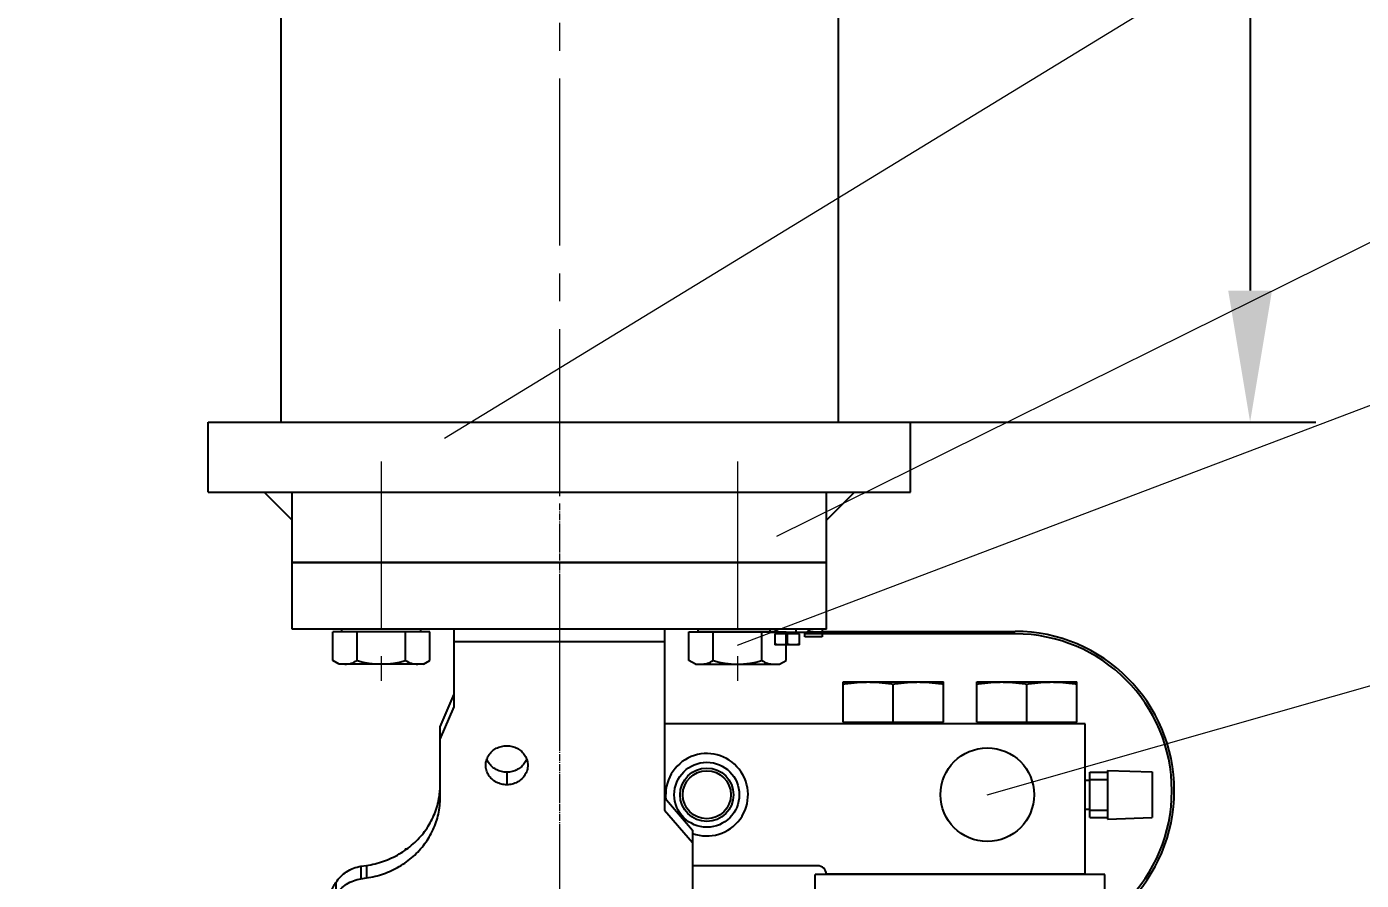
# Model space of a CAD drawing. Header units: inches. Extents: x -375 to 8535, y -477 to 12465.
# Drawn here: x 2405.2 to 2786, y 7918.6 to 8162 of the extents above; entities that cross this region are included whole.
import ezdxf

# ---------------------------------------------------------------- set-up
doc = ezdxf.new("R2010")
doc.units = ezdxf.units.IN
doc.header["$LTSCALE"] = 5
doc.linetypes.add('CENTER2', pattern=[28.575, 19.05, -3.175, 3.175, -3.175])
doc.layers.add('1轮廓实线层', color=7, linetype='Continuous')
doc.layers.add('6文字层', color=3, linetype='Continuous')
doc.layers.add('图层1', color=1, linetype='CENTER2', lineweight=13)
doc.layers.add('图层4', color=3, linetype='Continuous', lineweight=13)
doc.styles.add('HC_TEXTSTYLE', font='isocp', dxfattribs={"width": 0.667, "bigfont": 'hzfs'})
doc.styles.add('PC_TEXTSTYLE', font='isocp.shx', dxfattribs={"width": 0.8, "bigfont": 'hzfs.shx'})
doc.dimstyles.new('TH_GBDIM', dxfattribs={"dimscale": 15, "dimtxt": 3, "dimasz": 2.5, "dimexe": 1.25, "dimexo": 0, "dimgap": 0.8, "dimtad": 1, "dimdec": 0, "dimzin": 0, "dimdsep": 46, "dimtxsty": 'PC_TEXTSTYLE', "dimcen": 2.5, "dimclrd": 256, "dimclre": 256, "dimclrt": 3, "dimadec": 0, "dimazin": 0, "dimtfac": 0.714286, "dimtdec": 0, "dimtmove": 0, "dimatfit": 3, "dimfxl": 0, "dimtzin": 0, "dimlwd": -1, "dimlwe": -1, "dimarcsym": 0})

# ---------------------------------------------------------------- blocks, each defined once
blk = doc.blocks.new('*D1728')
at = {"layer": '1轮廓实线层', "color": 3}
for p, q in [((1824.2, 11560.72), (2945.1, 11560.72)), ((2926.35, 11523.22), (2926.35, 6264.8)), ((2687.2, 6227.3), (2945.1, 6227.3))]:
    blk.add_line(p, q, dxfattribs=at)
for points in [[(2932.6, 11523.22), (2920.1, 11523.22), (2926.35, 11560.72)], [(2920.1, 6264.8), (2932.6, 6264.8), (2926.35, 6227.3)]]:
    blk.add_solid(points, dxfattribs=at)
at = {"layer": 'Defpoints', "color": 0}
for p in [(1824.2, 11560.72), (2687.2, 6227.3), (2926.35, 6227.3)]:
    blk.add_point(p, dxfattribs=at)
at = {"layer": '1轮廓实线层', "color": 3, "insert": (2896.35, 8762.47), "char_height": 45, "attachment_point": 5, "rotation": 90, "style": 'PC_TEXTSTYLE'}
blk.add_mtext('～5335', dxfattribs=at)
blk = doc.blocks.new('CZ4.4')
for p, q in [((394.25, 1194.76), (394.25, 1213.81)), ((546.65, 1213.81), (394.25, 1213.81)), ((546.65, 1194.76), (546.65, 1213.81)), ((546.65, 1194.76), (394.25, 1194.76)), ((440.45, 1172.65), (440.45, 1194.76)), ((500.45, 1194.76), (500.45, 1143.16)), ((530.45, 1194.76), (530.45, 1193.76)), ((541.21, 1193.76), (530.45, 1193.76)), ((531.95, 1193.41), (531.95, 1190.26)), ((538.95, 1193.41), (531.95, 1193.41)), ((532.45, 1193.41), (532.45, 1193.76)), ((535.45, 1193.41), (535.45, 1190.41)), ((537.9, 1194.76), (537.9, 1193.76)), ((538.45, 1193.41), (538.45, 1193.76)), ((538.95, 1190.26), (538.95, 1193.41)), ((540.45, 1192.56), (540.45, 1193.76)), ((545.45, 1193.46), (540.45, 1193.46)), ((545.45, 1192.56), (540.45, 1192.56)), ((541.21, 1193.86), (541.21, 1193.76)), ((545.45, 1193.86), (541.21, 1193.86)), ((545.45, 1194.76), (545.45, 1192.56)), ((545.45, 1194.11), (600.45, 1194.11)), ((600.45, 1193.41), (545.45, 1193.41)), ((557.51, 1194.11), (557.51, 1193.41)), ((563.54, 1194.11), (563.54, 1193.41)), ((440.45, 1191.19), (500.45, 1191.19)), ((538.95, 1190.26), (531.95, 1190.26)), ((551.42, 1168.19), (551.42, 1179.69)), ((551.42, 1179.69), (579.99, 1179.69)), ((565.7, 1168.19), (565.7, 1179.09)), ((579.99, 1168.19), (579.99, 1179.69)), ((589.52, 1179.69), (618.09, 1179.69)), ((589.52, 1168.19), (589.52, 1179.69)), ((603.8, 1168.19), (603.8, 1179.09)), ((618.09, 1168.19), (618.09, 1179.69)), ((436.45, 1166.95), (440.45, 1176.22)), ((436.45, 1163.38), (440.45, 1172.65)), ((436.45, 1146.68), (436.45, 1166.95)), ((620.47, 1167.79), (500.45, 1167.79)), ((551.42, 1168.19), (579.99, 1168.19)), ((552.7, 1168.19), (552.7, 1167.79)), ((578.7, 1168.19), (578.7, 1167.79)), ((589.52, 1168.19), (618.09, 1168.19)), ((590.8, 1168.19), (590.8, 1167.79)), ((616.8, 1168.19), (616.8, 1167.79)), ((620.47, 1124.91), (620.47, 1167.79)), ((455.45, 1153.97), (455.45, 1150.4)), ((621.74, 1154.02), (626.82, 1154.02)), ((621.74, 1141.07), (621.74, 1154.02)), ((626.82, 1154.49), (639.52, 1154.04)), ((626.82, 1154.49), (626.82, 1140.6)), ((639.52, 1154.04), (639.52, 1141.04)), ((620.47, 1151.67), (621.74, 1151.67)), ((621.74, 1151.93), (626.82, 1151.93)), ((500.45, 1146.73), (508.45, 1137.46)), ((500.45, 1143.16), (508.45, 1133.89)), ((620.47, 1143.42), (621.74, 1143.42)), ((621.74, 1143.15), (626.82, 1143.15)), ((621.74, 1141.07), (626.82, 1141.07)), ((626.82, 1140.6), (639.52, 1141.04)), ((508.45, 1137.46), (508.45, 1107.1)), ((426.45, 1132.11), (426.45, 1131.85)), ((426.45, 1132.11), (426.82, 1132.11)), ((413.86, 1127.13), (415.43, 1127.36)), ((413.86, 1127.13), (413.86, 1123.56)), ((415.43, 1127.36), (415.43, 1123.8)), ((544.12, 1127.3), (508.45, 1127.3)), ((413.86, 1123.56), (415.43, 1123.8)), ((626.05, 1124.83), (543.45, 1124.83)), ((543.45, 1102.61), (543.45, 1124.83)), ((620.47, 1124.91), (546.65, 1124.91)), ((556.18, 1124.83), (556.18, 1124.91)), ((575.23, 1124.83), (575.23, 1124.91)), ((594.28, 1124.83), (594.28, 1124.91)), ((613.33, 1124.83), (613.33, 1124.91)), ((626.05, 1112.06), (626.05, 1124.83)), ((405.45, 1107.1), (405.45, 1119.45)), ((406.77, 1119.01), (406.77, 1122.58)), ((406.77, 1119.01), (508.45, 1119.01)), ((512.08, 1113.22), (508.45, 1115.31)), ((512.08, 1113.22), (508.7, 1107.37)), ((626.05, 1102.61), (626.05, 1111.16)), ((405.45, 1107.1), (420.45, 1107.1)), ((420.45, 1102.61), (420.45, 1107.37)), ((420.45, 1107.37), (500.45, 1107.37)), ((500.45, 1102.61), (500.45, 1107.37)), ((500.45, 1107.1), (508.45, 1107.1)), ((508.7, 1107.37), (508.45, 1107.52)), ((508.7, 1107.37), (543.45, 1107.37)), ((529.44, 1102.61), (529.44, 1107.37)), ((566.95, 1107.11), (573.95, 1107.11)), ((566.95, 1103.96), (566.95, 1107.11)), ((570.45, 1103.96), (570.45, 1106.97)), ((573.95, 1103.96), (573.95, 1107.11)), ((580.45, 1104.81), (576.05, 1104.81)), ((576.05, 1103.61), (576.05, 1104.81)), ((580.45, 1104.81), (580.45, 1102.61)), ((394.25, 1077.21), (394.25, 1102.61)), ((629.25, 1102.61), (394.25, 1102.61)), ((565.45, 1103.61), (576.21, 1103.61)), ((565.45, 1102.61), (565.45, 1103.61)), ((566.95, 1103.96), (573.95, 1103.96)), ((567.45, 1103.96), (567.45, 1103.61)), ((572.9, 1102.61), (572.9, 1103.61)), ((573.45, 1103.96), (573.45, 1103.61)), ((580.45, 1103.91), (576.05, 1103.91)), ((576.21, 1103.51), (576.21, 1103.61)), ((580.45, 1103.51), (576.21, 1103.51)), ((580.45, 1103.96), (600.45, 1103.96)), ((580.45, 1103.26), (600.45, 1103.26)), ((592.51, 1103.96), (592.51, 1103.26)), ((598.54, 1103.96), (598.54, 1103.26)), ((629.25, 1077.21), (629.25, 1102.61)), ((629.25, 1077.21), (394.25, 1077.21))]:
    blk.add_line(p, q)
for centre, radius in [((592.53, 1147.54), 13.34), ((512.52, 1147.54), 9.27), ((512.52, 1147.54), 7.62), ((512.52, 1147.54), 6.86)]:
    blk.add_circle(centre, radius)
for centre, radius, start, end in [((600.45, 1148.69), 45.43, 270, 90), ((600.45, 1148.69), 44.73, 270, 90), ((512.52, 1147.54), 11.75, 249.6388, 186.684), ((414.87, 1150.25), 21.58, 350.5363, 359.9814), ((544.12, 1124.76), 2.54, 3.4398, 90), ((500.45, 1112.14), 9.53, 270, 330)]:
    blk.add_arc(centre, radius, start, end)
for points, start_tangent, end_tangent in [([(541.21, 1193.86), (541.24, 1194.04), (541.34, 1194.22), (541.49, 1194.37), (541.68, 1194.5), (541.91, 1194.61), (542.18, 1194.69), (542.48, 1194.74), (542.81, 1194.76)], (0, 1), (1, 0)), ([(533.7, 1190.26), (533.27, 1190.27), (532.83, 1190.3), (532.4, 1190.34), (531.95, 1190.41)], (-1, 0), (-0.988244, 0.152882)), ([(535.45, 1190.41), (535.01, 1190.34), (534.57, 1190.3), (534.14, 1190.27), (533.7, 1190.26)], (-0.988244, -0.152882), (-1, 0)), ([(537.2, 1190.26), (536.77, 1190.27), (536.33, 1190.3), (535.9, 1190.34), (535.45, 1190.41)], (-1, 0), (-0.988244, 0.152882)), ([(538.95, 1190.41), (538.51, 1190.34), (538.07, 1190.3), (537.64, 1190.27), (537.2, 1190.26)], (-0.988244, -0.152882), (-1, 0)), ([(551.42, 1179.09), (553.24, 1179.35), (555.01, 1179.53), (556.78, 1179.65), (558.56, 1179.69)], (0.988244, 0.152882), (1, 0)), ([(558.56, 1179.69), (560.34, 1179.65), (562.11, 1179.53), (563.89, 1179.35), (565.7, 1179.09)], (1, 0), (0.988244, -0.152882)), ([(565.7, 1179.09), (567.52, 1179.35), (569.3, 1179.53), (571.07, 1179.65), (572.85, 1179.69)], (0.988244, 0.152882), (1, 0)), ([(572.85, 1179.69), (574.62, 1179.65), (576.39, 1179.53), (578.17, 1179.35), (579.99, 1179.09)], (1, 0), (0.988244, -0.152882)), ([(589.52, 1179.09), (591.34, 1179.35), (593.11, 1179.53), (594.88, 1179.65), (596.66, 1179.69)], (0.988244, 0.152882), (1, 0)), ([(596.66, 1179.69), (598.44, 1179.65), (600.21, 1179.53), (601.99, 1179.35), (603.8, 1179.09)], (1, 0), (0.988244, -0.152882)), ([(603.8, 1179.09), (605.62, 1179.35), (607.4, 1179.53), (609.17, 1179.65), (610.95, 1179.69)], (0.988244, 0.152882), (1, 0)), ([(610.95, 1179.69), (612.72, 1179.65), (614.49, 1179.53), (616.27, 1179.35), (618.09, 1179.09)], (1, 0), (0.988244, -0.152882)), ([(449.45, 1155.96), (449.66, 1157.4), (450.26, 1158.74), (451.21, 1159.89), (452.45, 1160.78), (453.9, 1161.33), (455.45, 1161.52)], (0, 1), (1, 0)), ([(455.45, 1161.52), (457.01, 1161.33), (458.45, 1160.78), (459.7, 1159.89), (460.65, 1158.74), (461.25, 1157.4), (461.45, 1155.96)], (1, 0), (0, -1)), ([(455.45, 1153.97), (453.9, 1154.15), (452.45, 1154.71), (451.21, 1155.59), (450.26, 1156.75), (449.78, 1157.73)], (-1, 0), (-0.345763, 0.938322)), ([(461.13, 1157.73), (460.65, 1156.75), (459.7, 1155.59), (458.45, 1154.71), (457.01, 1154.15), (455.45, 1153.97)], (-0.345763, -0.938322), (-1, 0)), ([(455.45, 1150.4), (453.9, 1150.59), (452.45, 1151.14), (451.21, 1152.03), (450.26, 1153.18), (449.66, 1154.52), (449.45, 1155.96)], (-1, 0), (0, 1)), ([(461.45, 1155.96), (461.25, 1154.52), (460.65, 1153.18), (459.7, 1152.03), (458.45, 1151.14), (457.01, 1150.59), (455.45, 1150.4)], (0, -1), (-1, 0)), ([(415.43, 1127.36), (420.29, 1128.57), (424.8, 1130.65), (428.76, 1133.52), (432.02, 1137.07), (434.45, 1141.15), (435.95, 1145.61), (436.16, 1146.71)], (0.989002, 0.147901), (0.164265, 0.986416)), ([(415.43, 1123.8), (420.29, 1125), (424.8, 1127.08), (428.76, 1129.95), (432.02, 1133.5), (434.45, 1137.59), (435.95, 1142.04), (436.45, 1146.68)], (0.989002, 0.147901), (0, 1)), ([(406.77, 1122.58), (408.09, 1124.24), (409.76, 1125.6), (411.72, 1126.58), (413.86, 1127.13)], (0.525313, 0.850909), (0.989002, 0.147901)), ([(406.77, 1119.01), (408.09, 1120.68), (409.76, 1122.03), (411.72, 1123.01), (413.86, 1123.56)], (0.525313, 0.850909), (0.989002, 0.147901)), ([(405.45, 1119.45), (405.79, 1120.97), (406.2, 1121.78), (406.77, 1122.58)], (0, 1), (0.63123, 0.775596)), ([(405.45, 1112.76), (405.54, 1114.23), (405.79, 1115.79), (406.2, 1117.4), (406.77, 1119.01)], (0, 1), (0.376919, 0.926246)), ([(566.95, 1106.97), (567.4, 1107.03), (567.83, 1107.07), (568.27, 1107.1), (568.7, 1107.11)], (0.988244, 0.152882), (1, 0)), ([(568.7, 1107.11), (569.14, 1107.1), (569.57, 1107.07), (570.01, 1107.03), (570.45, 1106.97)], (1, 0), (0.988244, -0.152882)), ([(570.45, 1106.97), (570.9, 1107.03), (571.33, 1107.07), (571.77, 1107.1), (572.2, 1107.11)], (0.988244, 0.152882), (1, 0)), ([(572.2, 1107.11), (572.64, 1107.1), (573.07, 1107.07), (573.51, 1107.03), (573.95, 1106.97)], (1, 0), (0.988244, -0.152882)), ([(576.64, 1102.9), (576.54, 1102.96), (576.42, 1103.07), (576.32, 1103.17), (576.26, 1103.29), (576.22, 1103.4), (576.21, 1103.51)], (-0.855585, 0.517662), (0, 1)), ([(577.81, 1102.61), (577.53, 1102.63), (577.28, 1102.66), (577.05, 1102.72), (576.86, 1102.79), (576.69, 1102.87), (576.64, 1102.9)], (-1, 0), (-0.855585, 0.517662))]:
    blk.add_spline(points, degree=3, dxfattribs=dict(start_tangent=start_tangent, end_tangent=end_tangent))
at = {"layer": '图层1', "ltscale": 0.02}
blk.add_line((470.45, 1230.57), (470.45, 1063.34), dxfattribs=at)
blk = doc.blocks.new('*D2006')
at = {"layer": '6文字层'}
for p, q in [((2565.2, 8659.07), (2772.99, 8659.07)), ((2754.24, 8621.57), (2754.24, 8086.8)), ((2657.4, 8049.3), (2772.99, 8049.3))]:
    blk.add_line(p, q, dxfattribs=at)
for points in [[(2760.49, 8621.57), (2747.99, 8621.57), (2754.24, 8659.07)], [(2747.99, 8086.8), (2760.49, 8086.8), (2754.24, 8049.3)]]:
    blk.add_solid(points, dxfattribs=at)
at = {"layer": 'Defpoints', "color": 0}
for p in [(2565.2, 8659.07), (2657.4, 8049.3), (2754.24, 8049.3)]:
    blk.add_point(p, dxfattribs=at)
at = {"layer": '6文字层', "color": 3, "insert": (2719.74, 8366.67), "char_height": 45, "attachment_point": 5, "rotation": 90, "style": 'PC_TEXTSTYLE'}
blk.add_mtext('610', dxfattribs=at)

msp = doc.modelspace()

# ---------------------------------------------------------------- linework, layer by layer
for p, q in [((2636.7, 8617.79), (2636.7, 8049.3)), ((2477.7, 8355.8), (2477.7, 8049.3)), ((2457, 8049.3), (2657.4, 8049.3)), ((2457, 8029.3), (2457, 8049.3)), ((2657.4, 8029.3), (2657.4, 8049.3)), ((2457, 8029.3), (2657.4, 8029.3)), ((2473, 8029.3), (2481, 8021.3)), ((2481, 8009.3), (2481, 8029.3)), ((2481, 8029.3), (2633.4, 8029.3)), ((2641.4, 8029.3), (2633.4, 8021.3)), ((2633.4, 8009.3), (2633.4, 8029.3)), ((2481, 8009.3), (2633.4, 8009.3)), ((2492.54, 7981.32), (2492.54, 7989.45)), ((2520.25, 7989.45), (2492.54, 7989.45)), ((2495.15, 7989.45), (2495.15, 7990.25)), ((2517.65, 7990.25), (2495.15, 7990.25)), ((2499.47, 7981.32), (2499.47, 7989.45)), ((2513.33, 7981.32), (2513.33, 7989.45)), ((2517.65, 7989.45), (2517.65, 7990.25)), ((2520.25, 7981.32), (2520.25, 7989.45)), ((2594.14, 7981.32), (2594.14, 7989.45)), ((2594.14, 7989.45), (2621.85, 7989.45)), ((2596.75, 7989.45), (2596.75, 7990.25)), ((2596.75, 7990.25), (2619.25, 7990.25)), ((2601.07, 7981.32), (2601.07, 7989.45)), ((2614.93, 7981.32), (2614.93, 7989.45)), ((2619.25, 7989.45), (2619.25, 7990.25)), ((2621.85, 7981.32), (2621.85, 7989.45)), ((2494.4, 7980.25), (2492.54, 7981.32)), ((2518.4, 7980.25), (2494.4, 7980.25)), ((2518.4, 7980.25), (2520.25, 7981.32)), ((2596, 7980.25), (2594.14, 7981.32)), ((2596, 7980.25), (2620, 7980.25)), ((2620, 7980.25), (2621.85, 7981.32))]:
    msp.add_line(p, q)
for centre, radius, start, end in [((2496.01, 7986.38), 6.13, 270, 304.3841), ((2506.4, 8003.18), 22.93, 252.412, 287.588), ((2516.79, 7986.38), 6.13, 235.6159, 270), ((2597.61, 7986.38), 6.13, 270, 304.3841), ((2608, 8003.18), 22.93, 252.412, 287.588), ((2618.39, 7986.38), 6.13, 235.6159, 270)]:
    msp.add_arc(centre, radius, start, end)
at = {"layer": '图层1', "ltscale": 0.5}
for p, q in [((2557.2, 8433), (2557.2, 6204.53)), ((2506.4, 8038.09), (2506.4, 7975.5)), ((2608, 8038.09), (2608, 7975.5))]:
    msp.add_line(p, q, dxfattribs=at)
at = {"layer": '图层4'}
for p, q in [((2524.46, 8044.75), (3221.35, 8469.98)), ((2619.24, 8016.77), (3221.35, 8314.84)), ((2608, 7985.71), (3221.35, 8218.13)), ((2679.27, 7943.03), (3221.35, 8097.49))]:
    msp.add_line(p, q, dxfattribs=at)

# ---------------------------------------------------------------- block references
at = {"layer": '1轮廓实线层', "ltscale": 0.5}
msp.add_blockref('CZ4.4', (2086.74, 6795.49), dxfattribs=at)

# ---------------------------------------------------------------- texts
at = {"style": 'HC_TEXTSTYLE'}
for p in [(2506.4, 7990.25), (2608, 7990.25)]:
    msp.add_text('HC_SUPERPART', height=0.001, rotation=90, dxfattribs=at).set_placement(p)

# ---------------------------------------------------------------- dimensions: what is measured, and where the dimension line sits
at = {"layer": '1轮廓实线层'}
dim = msp.add_linear_dim(base=(2926.35, 6227.3), p1=(1824.2, 11560.72), p2=(2687.2, 6227.3), angle=90, text='～5335', dimstyle='TH_GBDIM', override={"dimtxt": 3, "dimgap": 0.5, "dimtad": 1, "dimjust": 0, "dimdec": 0, "dimlfac": 1, "dimtxsty": 'PC_TEXTSTYLE', "dimse1": 0, "dimse2": 0, "dimsd1": 0, "dimsd2": 0, "dimclrd": 3, "dimclre": 3}, dxfattribs=at)
dim.commit()
dim.dimension.update_dxf_attribs({"geometry": '*D1728', "text_midpoint": (2926.35, 8762.47), "dimtype": 160})
at = {"layer": '6文字层'}
dim = msp.add_linear_dim(base=(2754.24, 8049.3), p1=(2565.2, 8659.07), p2=(2657.4, 8049.3), angle=90, text='610', dimstyle='TH_GBDIM', override={"dimtxsty": 'PC_TEXTSTYLE'}, dxfattribs=at)
dim.commit()
dim.dimension.update_dxf_attribs({"geometry": '*D2006', "text_midpoint": (2754.24, 8366.67), "dimtype": 160})

doc.saveas('drawing.dxf')
